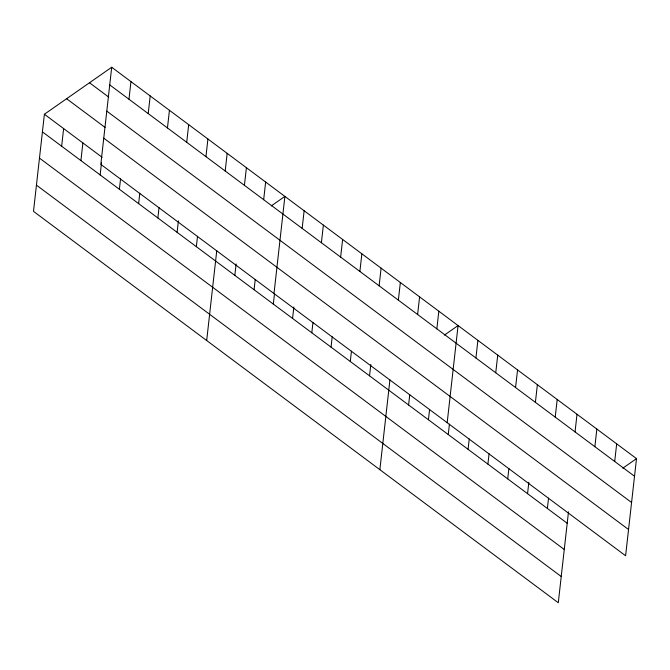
<?xml version="1.0" encoding="UTF-8"?>
<svg xmlns="http://www.w3.org/2000/svg" width="670" height="670" viewBox="0 0 670 670"><rect width="100%" height="100%" fill="white"/><g stroke="black" fill="none" stroke-linecap="round" stroke-linejoin="round"><path stroke-width="1" d="M111.706 67.251L100.818 164.385L625.604 555.757L636.5 458.632L111.706 67.251L44.396 114.243L33.5 211.368L558.294 602.749L568.487 511.846M61.657 146.227L63.633 128.59M80.903 160.582L82.879 142.945M100.14 174.929L101.538 162.483M128.975 99.244L130.952 81.606M119.386 189.283L120.55 178.907M148.212 113.59L150.197 95.952M138.631 203.63L139.796 193.253M167.458 127.945L169.435 110.307M157.869 217.984L159.033 207.608M186.704 142.291L188.68 124.654M177.114 232.331L178.396 220.916M205.941 156.646L207.918 139.008M196.352 246.686L197.516 236.309M225.187 170.992L227.164 153.355M206.678 340.528L216.762 250.655M244.424 185.347L246.409 167.709M234.843 275.387L236.116 263.972M263.67 199.694L265.647 182.056M254.081 289.733L255.245 279.356M273.997 293.535L284.892 196.411L271.224 205.95M273.327 304.088L274.491 293.711M302.153 228.395L304.13 210.757M292.564 318.434L293.845 307.019M321.399 242.749L323.375 225.112M311.81 332.789L312.974 322.412M340.636 257.096L342.621 239.458M331.047 347.135L332.211 336.759M359.882 271.451L361.859 253.813M350.293 361.49L351.457 351.114M379.12 285.797L381.104 268.159M369.538 375.837L370.82 364.421M398.365 300.152L400.342 282.514M379.865 469.678L389.94 379.815M417.611 314.498L419.588 296.86M408.6 404.973L409.764 394.597M436.848 328.853L438.825 311.215M428.432 419.763L429.596 409.387M447.175 422.695L458.071 325.561L444.403 335.101M448.255 434.545L449.419 424.169M475.918 357.989L477.894 340.343M468.079 449.327L469.243 438.951M495.741 372.771L497.726 355.134M487.902 464.117L489.067 453.741M515.565 387.553L517.55 369.915M507.726 478.899L508.89 468.523M535.397 402.343L537.374 384.706M527.558 493.69L528.839 482.274M555.221 417.125L557.197 399.488M547.382 508.471L548.546 498.095M575.044 431.916L577.021 414.269M594.868 446.697L596.853 429.06M614.7 461.488L616.676 443.842M622.832 468.171L636.5 458.632M109.729 84.889L634.524 476.269M89.495 82.762L108.741 97.108M106.79 111.128L631.576 502.5M66.606 98.733L105.09 127.434M103.758 138.154L628.544 529.526M44.396 114.243L102.125 157.291M42.419 131.881L567.205 523.253M39.471 158.112L564.266 549.492M36.44 185.138L561.234 576.518"/></g></svg>
